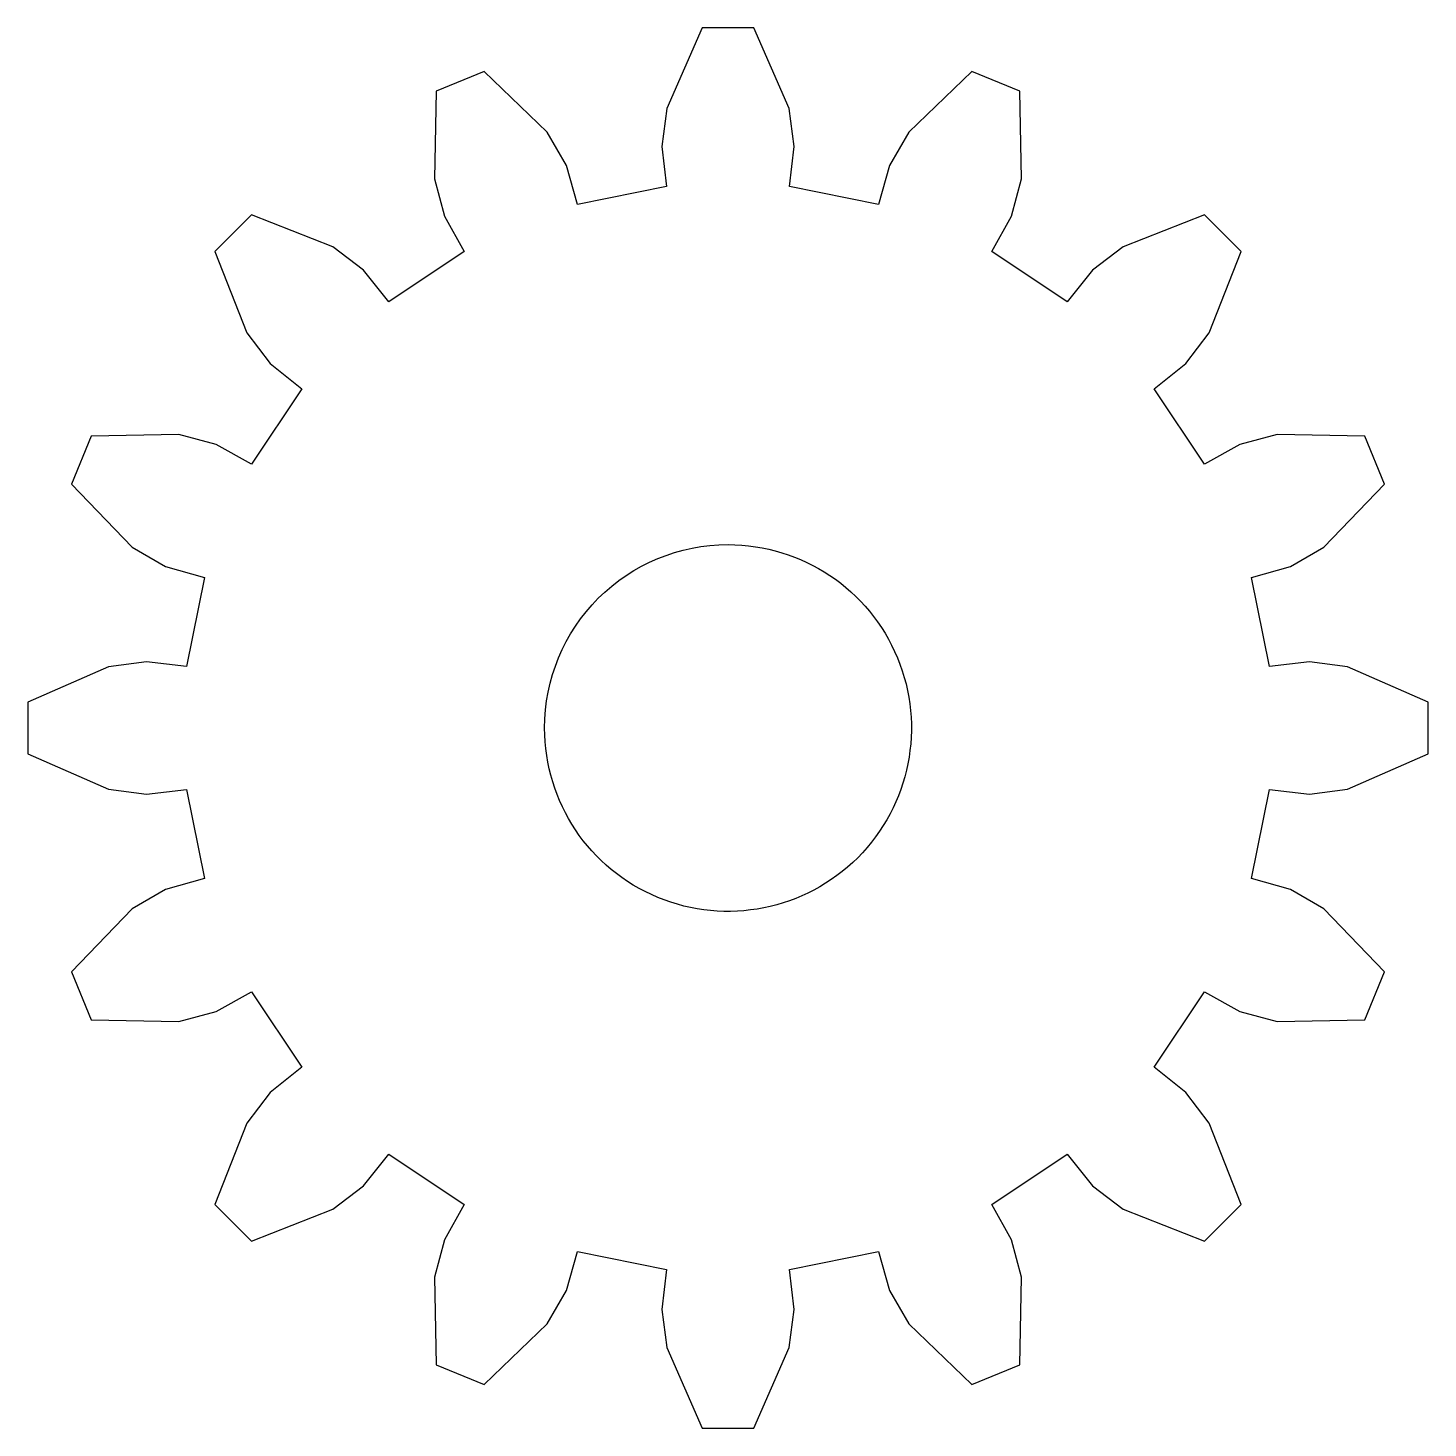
# Model space of a CAD drawing. Extents: x 0 to 433, y 30 to 1122.
# Drawn here: x 0.5 to 433.3, y 689.2 to 1122 of the extents above.
import ezdxf

# ---------------------------------------------------------------- set-up
doc = ezdxf.new("R2010")
doc.units = 0
doc.layers.add('Layer_1', color=7, linetype='CONTINUOUS')

msp = doc.modelspace()

# ---------------------------------------------------------------- linework, layer by layer
at = {"layer": 'Layer_1', "color": 7}
for points in [[(49.55, 924.621885), (37.177, 926.026985), (25.34, 924.483985), (0.5, 913.623645), (0.5, 897.609725), (25.34, 886.749385), (37.177, 885.206385), (49.55, 886.611485), (55.016, 859.131985), (43.047, 855.695185), (32.702, 849.739885), (13.909, 830.200385), (20.037, 815.405385), (47.142, 814.877685), (58.669, 817.981885), (69.562, 824.014985), (85.128, 800.718685), (75.385, 792.963685), (68.106, 783.502685), (58.221, 758.258685), (69.545, 746.934685), (94.789, 756.819685), (104.25, 764.098685), (112.005, 773.841685), (135.3013, 758.275685), (129.2682, 747.382685), (126.164, 735.855685), (126.6917, 708.750685), (141.4867, 702.622685), (161.0262, 721.415685), (166.9815, 731.760685), (170.4183, 743.729685), (197.8978, 738.263685), (196.4927, 725.890685), (198.0357, 714.053685), (208.89604, 689.213685), (224.90996, 689.213685), (235.7703, 714.053685), (237.3133, 725.890685), (235.9082, 738.263685), (263.3877, 743.729685), (266.8245, 731.760685), (272.7798, 721.415685), (292.3193, 702.622685), (307.1143, 708.750685), (307.642, 735.855685), (304.5378, 747.382685), (298.5047, 758.275685), (321.801, 773.841685), (329.556, 764.098685), (339.017, 756.819685), (364.261, 746.934685), (375.585, 758.258685), (365.7, 783.502685), (358.421, 792.963685), (348.678, 800.718685), (364.244, 824.014985), (375.137, 817.981885), (386.664, 814.877685), (413.769, 815.405385), (419.897, 830.200385), (401.104, 849.739885), (390.759, 855.695185), (378.79, 859.131985), (384.256, 886.611485), (396.629, 885.206385), (408.466, 886.749385), (433.306, 897.609725), (433.306, 913.623645), (408.466, 924.483985), (396.629, 926.026985), (384.256, 924.621885), (378.79, 952.101385), (390.759, 955.538185), (401.104, 961.493485), (419.897, 981.032985), (413.769, 995.827985), (386.664, 996.355685), (375.137, 993.251485), (364.244, 987.218385), (348.678, 1010.514685), (358.421, 1018.269685), (365.7, 1027.730685), (375.585, 1052.974685), (364.261, 1064.298685), (339.017, 1054.413685), (329.556, 1047.134685), (321.801, 1037.391685), (298.5047, 1052.957685), (304.5378, 1063.850685), (307.642, 1075.377685), (307.1143, 1102.482685), (292.3193, 1108.610685), (272.7798, 1089.817685), (266.8245, 1079.472685), (263.3877, 1067.503685), (235.9082, 1072.969685), (237.3133, 1085.342685), (235.7703, 1097.179685), (224.90996, 1122.019685), (208.89604, 1122.019685), (198.0357, 1097.179685), (196.4927, 1085.342685), (197.8978, 1072.969685), (170.4183, 1067.503685), (166.9815, 1079.472685), (161.0262, 1089.817685), (141.4867, 1108.610685), (126.6917, 1102.482685), (126.164, 1075.377685), (129.2682, 1063.850685), (135.3013, 1052.957685), (112.005, 1037.391685), (104.25, 1047.134685), (94.789, 1054.413685), (69.545, 1064.298685), (58.221, 1052.974685), (68.106, 1027.730685), (75.385, 1018.269685), (85.128, 1010.514685), (69.562, 987.218385), (58.669, 993.251485), (47.142, 996.355685), (20.037, 995.827985), (13.909, 981.032985), (32.702, 961.493485), (43.047, 955.538185), (55.016, 952.101385)], [(216.903, 962.309598)]]:
    msp.add_lwpolyline(points, close=True, dxfattribs=at)
for points in [[(176.815057, 945.704628), (187.44704, 956.336612), (201.867105, 962.309598), (216.903, 962.309598)], [(216.903, 962.309598), (239.833143, 962.309598), (260.505436, 948.496813), (269.280422, 927.312124)], [(160.210087, 905.616685), (160.210087, 920.65258), (166.183073, 935.072645), (176.815057, 945.704628)], [(269.280422, 927.312124), (278.055408, 906.127434), (273.205003, 881.742801), (256.990943, 865.528742)], [(195.207561, 853.239263), (174.022872, 862.014249), (160.210087, 882.686542), (160.210087, 905.616685)], [(256.990943, 865.528742), (240.776884, 849.314682), (216.392251, 844.464277), (195.207561, 853.239263)]]:
    msp.add_open_spline(points, degree=3, dxfattribs=at)

doc.saveas('drawing.dxf')
